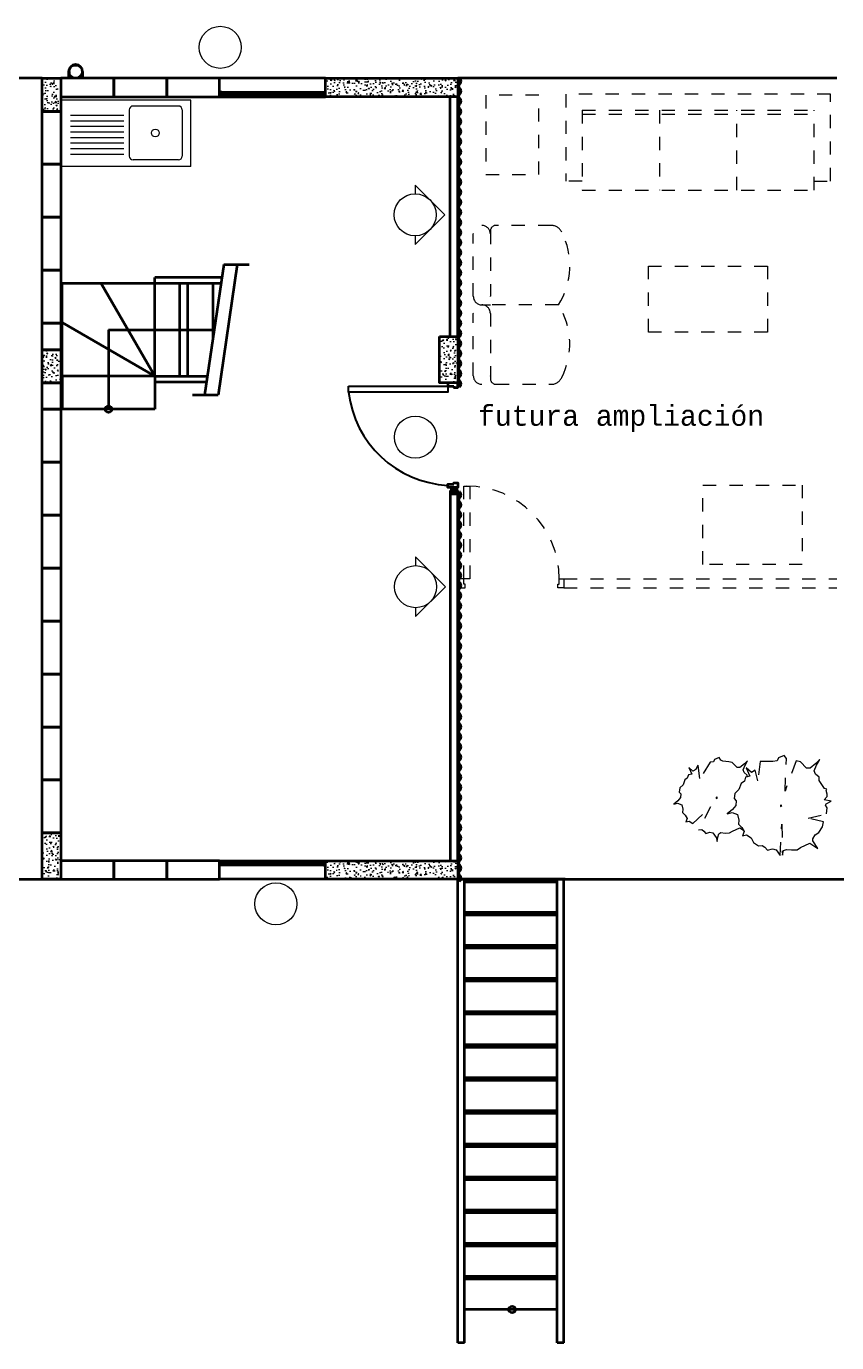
# Model space of a CAD drawing. Header units: millimetres. Extents: x 2.2 to 20.3, y -0.2 to 9.7.
# Drawn here: x 8.07 to 14.19, y -0.21 to 9.73 of the extents above; entities that cross this region are included whole.
import ezdxf

# ---------------------------------------------------------------- set-up
doc = ezdxf.new("R2010")
doc.units = ezdxf.units.MM
doc.linetypes.add('HIDDEN', pattern=[0.375, 0.25, -0.125])
for name, color, linetype, lineweight in [('A-ANNO-SYMB', 3, 'Continuous', 18), ('A-DOOR-FULL', 4, 'Continuous', 25), ('A-FLOR-LEVL', 7, 'Continuous', 35), ('A-FLOR-OVHD', 3, 'HIDDEN', 18), ('A-FLOR-PATT', 8, 'Continuous', 18), ('A-FURN', 8, 'Continuous', 18), ('A-GLAZ-FULL', 4, 'Continuous', 25), ('A-WALL-FULL', 7, 'Continuous', 35)]:
    doc.layers.add(name, color=color, linetype=linetype, lineweight=lineweight)
doc.layers.add('grid', color=7, linetype='Continuous')
doc.layers.get('grid').off()
doc.styles.add('planta 2$0$COTAS', font='romans.shx', dxfattribs={"height": 0.07})

# ---------------------------------------------------------------- blocks, each defined once
blk = doc.blocks.new('A$C506063066')
at = {"layer": 'A-FLOR-PATT'}
h = blk.add_hatch(dxfattribs=at)
h.set_pattern_fill('AR-CONC', color=256, scale=0.0005, angle=360, style=0)
h.set_pattern_definition([(50, (33.40458, 90.6509), (0.091092334, -0.00796954), [0.009525, -0.104775]), (355, (33.40458, 90.6509), (-0.01762141, 0.09552832), [0.00762, -0.08382]), (100.451, (33.41217, 90.65024), (0.07347125, 0.08755834), [0.008095, -0.089045]), (46.1842, (33.40458, 90.6763), (0.13553952, -0.02102116), [0.0142875, -0.1571625]), (96.6356, (33.41587, 90.67455), (0.11870212, 0.12371278), [0.0121425, -0.1335675]), (351.184, (33.40458, 90.6763), (0.1187023, 0.12371256), [0.01143, -0.12573]), (21, (33.41728, 90.66995), (0.07580744, -0.05113276), [0.009525, -0.104775]), (326, (33.41728, 90.66995), (0.03090101, 0.09209398), [0.00762, -0.08382]), (71.4514, (33.4236, 90.66569), (0.106708245, 0.04096143), [0.008095, -0.089045]), (37.5, (33.40458, 90.650903), (0.001544302, 0.04227752), [0, -0.082804, 0, -0.08509, 0, -0.0841375]), (7.5, (33.40458, 90.650903), (0.033409831, 0.050090287), [0, -0.048514, 0, -0.080899, 0, -0.0320675]), (327.5, (33.37626, 90.650903), (0.067795298, -0.002864372), [0, -0.03175, 0, -0.09906, 0, -0.131445]), (317.5, (33.36356, 90.650903), (0.07406459, 0.012713246), [0, -0.041275, 0, -0.065786, 0, -0.093345])])
h.paths.add_polyline_path([(6, 9.3), (6.14, 9.3), (6.14, 9.55), (6, 9.55)])
h = blk.add_hatch(dxfattribs=at)
h.set_pattern_fill('AR-CONC', color=256, scale=0.0005, angle=360, style=0)
h.set_pattern_definition([(50, (41.60458, 96.5509), (0.091092334, -0.00796954), [0.009525, -0.104775]), (355, (41.60458, 96.5509), (-0.01762141, 0.09552832), [0.00762, -0.08382]), (100.451, (41.61217, 96.55024), (0.07347125, 0.08755834), [0.008095, -0.089045]), (46.1842, (41.60458, 96.5763), (0.13553952, -0.02102116), [0.0142875, -0.1571625]), (96.6356, (41.61587, 96.57455), (0.11870212, 0.12371278), [0.0121425, -0.1335675]), (351.184, (41.60458, 96.5763), (0.1187023, 0.12371256), [0.01143, -0.12573]), (21, (41.61728, 96.56995), (0.07580744, -0.05113276), [0.009525, -0.104775]), (326, (41.61728, 96.56995), (0.03090101, 0.09209398), [0.00762, -0.08382]), (71.4514, (41.6236, 96.56569), (0.106708245, 0.04096143), [0.008095, -0.089045]), (37.5, (41.60458, 96.550903), (0.001544302, 0.04227752), [0, -0.082804, 0, -0.08509, 0, -0.0841375]), (7.5, (41.60458, 96.550903), (0.033409831, 0.050090287), [0, -0.048514, 0, -0.080899, 0, -0.0320675]), (327.5, (41.57626, 96.550903), (0.067795298, -0.002864372), [0, -0.03175, 0, -0.09906, 0, -0.131445]), (317.5, (41.56356, 96.550903), (0.07406459, 0.012713246), [0, -0.041275, 0, -0.065786, 0, -0.093345])])
h.paths.add_polyline_path([(8.14, 9.55), (8.14, 9.41), (9.14, 9.41), (9.14, 9.55)])
for points in [[(7.3394, 9.4462), (7.3394, 9.42), (7.3561, 9.42), (7.3561, 9.4225), (7.3419, 9.4225), (7.3419, 9.4437), (7.3561, 9.4437), (7.3561, 9.4462)], [(7.3561, 9.4437), (7.3561, 9.4462), (7.3394, 9.4462), (7.3394, 9.42), (7.3561, 9.42), (7.3561, 9.4225), (7.3419, 9.4225), (7.3419, 9.4437)], [(8.1399, 9.4462), (8.1399, 9.42), (8.1233, 9.42), (8.1233, 9.4225), (8.1374, 9.4225), (8.1374, 9.4437), (8.1233, 9.4437), (8.1233, 9.4462)], [(8.1233, 9.4437), (8.1233, 9.4462), (8.14, 9.4462), (8.14, 9.42), (8.1233, 9.42), (8.1233, 9.4225), (8.1375, 9.4225), (8.1375, 9.4437)], [(7.3567, 3.6063), (7.3567, 3.6038), (7.34, 3.6038), (7.34, 3.63), (7.3567, 3.63), (7.3567, 3.6275), (7.3425, 3.6275), (7.3425, 3.6063)], [(8.1233, 3.6063), (8.1233, 3.6038), (8.14, 3.6038), (8.14, 3.63), (8.1233, 3.63), (8.1233, 3.6275), (8.1375, 3.6275), (8.1375, 3.6063)]]:
    blk.add_hatch(color=256, dxfattribs=at).paths.add_polyline_path(points)
h = blk.add_hatch(dxfattribs=at)
h.set_pattern_fill('AR-CONC', color=256, scale=0.0005, angle=360, style=0)
h.set_pattern_definition([(50, (42.40458, 90.6509), (0.091092334, -0.00796954), [0.009525, -0.104775]), (355, (42.40458, 90.6509), (-0.01762141, 0.09552832), [0.00762, -0.08382]), (100.451, (42.41217, 90.65024), (0.07347125, 0.08755834), [0.008095, -0.089045]), (46.1842, (42.40458, 90.6763), (0.13553952, -0.02102116), [0.0142875, -0.1571625]), (96.6356, (42.41587, 90.67455), (0.11870212, 0.12371278), [0.0121425, -0.1335675]), (351.184, (42.40458, 90.6763), (0.1187023, 0.12371256), [0.01143, -0.12573]), (21, (42.41728, 90.66995), (0.07580744, -0.05113276), [0.009525, -0.104775]), (326, (42.41728, 90.66995), (0.03090101, 0.09209398), [0.00762, -0.08382]), (71.4514, (42.4236, 90.66569), (0.106708245, 0.04096143), [0.008095, -0.089045]), (37.5, (42.40458, 90.650903), (0.001544302, 0.04227752), [0, -0.082804, 0, -0.08509, 0, -0.0841375]), (7.5, (42.40458, 90.650903), (0.033409831, 0.050090287), [0, -0.048514, 0, -0.080899, 0, -0.0320675]), (327.5, (42.37626, 90.650903), (0.067795298, -0.002864372), [0, -0.03175, 0, -0.09906, 0, -0.131445]), (317.5, (42.36356, 90.650903), (0.07406459, 0.012713246), [0, -0.041275, 0, -0.065786, 0, -0.093345])])
h.paths.add_polyline_path([(9.14, 7.6), (9, 7.6), (9, 7.25), (9.14, 7.25)])
h = blk.add_hatch(dxfattribs=at)
h.set_pattern_fill('AR-CONC', color=256, scale=0.0005, angle=360, style=0)
h.set_pattern_definition([(50, (33.40458, 90.6509), (0.091092334, -0.00796954), [0.009525, -0.104775]), (355, (33.40458, 90.6509), (-0.01762141, 0.09552832), [0.00762, -0.08382]), (100.451, (33.41217, 90.65024), (0.07347125, 0.08755834), [0.008095, -0.089045]), (46.1842, (33.40458, 90.6763), (0.13553952, -0.02102116), [0.0142875, -0.1571625]), (96.6356, (33.41587, 90.67455), (0.11870212, 0.12371278), [0.0121425, -0.1335675]), (351.184, (33.40458, 90.6763), (0.1187023, 0.12371256), [0.01143, -0.12573]), (21, (33.41728, 90.66995), (0.07580744, -0.05113276), [0.009525, -0.104775]), (326, (33.41728, 90.66995), (0.03090101, 0.09209398), [0.00762, -0.08382]), (71.4514, (33.4236, 90.66569), (0.106708245, 0.04096143), [0.008095, -0.089045]), (37.5, (33.40458, 90.650903), (0.001544302, 0.04227752), [0, -0.082804, 0, -0.08509, 0, -0.0841375]), (7.5, (33.40458, 90.650903), (0.033409831, 0.050090287), [0, -0.048514, 0, -0.080899, 0, -0.0320675]), (327.5, (33.37626, 90.650903), (0.067795298, -0.002864372), [0, -0.03175, 0, -0.09906, 0, -0.131445]), (317.5, (33.36356, 90.650903), (0.07406459, 0.012713246), [0, -0.041275, 0, -0.065786, 0, -0.093345])])
h.paths.add_polyline_path([(6, 7.25), (6.14, 7.25), (6.14, 7.5), (6, 7.5)])
h = blk.add_hatch(dxfattribs=at)
h.set_pattern_fill('AR-CONC', color=256, scale=0.0005, angle=360, style=0)
h.set_pattern_definition([(50, (39.40458, 86.9009), (0.091092334, -0.00796954), [0.009525, -0.104775]), (355, (39.40458, 86.9009), (-0.01762141, 0.09552832), [0.00762, -0.08382]), (100.451, (39.41217, 86.90024), (0.07347125, 0.08755834), [0.008095, -0.089045]), (46.1842, (39.40458, 86.9263), (0.13553952, -0.02102116), [0.0142875, -0.1571625]), (96.6356, (39.41587, 86.92455), (0.11870212, 0.12371278), [0.0121425, -0.1335675]), (351.184, (39.40458, 86.9263), (0.1187023, 0.12371256), [0.01143, -0.12573]), (21, (39.41728, 86.91995), (0.07580744, -0.05113276), [0.009525, -0.104775]), (326, (39.41728, 86.91995), (0.03090101, 0.09209398), [0.00762, -0.08382]), (71.4514, (39.4236, 86.91569), (0.106708245, 0.04096143), [0.008095, -0.089045]), (37.5, (39.40458, 86.900903), (0.001544302, 0.04227752), [0, -0.082804, 0, -0.08509, 0, -0.0841375]), (7.5, (39.40458, 86.900903), (0.033409831, 0.050090287), [0, -0.048514, 0, -0.080899, 0, -0.0320675]), (327.5, (39.37626, 86.900903), (0.067795298, -0.002864372), [0, -0.03175, 0, -0.09906, 0, -0.131445]), (317.5, (39.36356, 86.900903), (0.07406459, 0.012713246), [0, -0.041275, 0, -0.065786, 0, -0.093345])])
h.paths.add_polyline_path([(6.14, 3.85), (6, 3.85), (6, 3.5), (6.14, 3.5)])
h = blk.add_hatch(dxfattribs=at)
h.set_pattern_fill('AR-CONC', color=256, scale=0.0005, angle=360, style=0)
h.set_pattern_definition([(50, (41.60458, 90.6509), (0.091092334, -0.00796954), [0.009525, -0.104775]), (355, (41.60458, 90.6509), (-0.01762141, 0.09552832), [0.00762, -0.08382]), (100.451, (41.61217, 90.65024), (0.07347125, 0.08755834), [0.008095, -0.089045]), (46.1842, (41.60458, 90.6763), (0.13553952, -0.02102116), [0.0142875, -0.1571625]), (96.6356, (41.61587, 90.67455), (0.11870212, 0.12371278), [0.0121425, -0.1335675]), (351.184, (41.60458, 90.6763), (0.1187023, 0.12371256), [0.01143, -0.12573]), (21, (41.61728, 90.66995), (0.07580744, -0.05113276), [0.009525, -0.104775]), (326, (41.61728, 90.66995), (0.03090101, 0.09209398), [0.00762, -0.08382]), (71.4514, (41.6236, 90.66569), (0.106708245, 0.04096143), [0.008095, -0.089045]), (37.5, (41.60458, 90.650903), (0.001544302, 0.04227752), [0, -0.082804, 0, -0.08509, 0, -0.0841375]), (7.5, (41.60458, 90.650903), (0.033409831, 0.050090287), [0, -0.048514, 0, -0.080899, 0, -0.0320675]), (327.5, (41.57626, 90.650903), (0.067795298, -0.002864372), [0, -0.03175, 0, -0.09906, 0, -0.131445]), (317.5, (41.56356, 90.650903), (0.07406459, 0.012713246), [0, -0.041275, 0, -0.065786, 0, -0.093345])])
h.paths.add_polyline_path([(8.14, 3.64), (8.14, 3.5), (9.14, 3.5), (9.14, 3.64)])
at = {"layer": 'A-ANNO-SYMB'}
for p, q in [((8.8164, 8.7435), (9.041, 8.5188)), ((8.8164, 8.7435), (8.8164, 8.6777)), ((8.8164, 8.2942), (9.041, 8.5188)), ((8.8164, 8.36), (8.8164, 8.2942)), ((8.8199, 5.9344), (8.8199, 5.8686)), ((8.8199, 5.9344), (9.0445, 5.7098)), ((8.8199, 5.4851), (9.0445, 5.7098)), ((8.8199, 5.5509), (8.8199, 5.4851))]:
    blk.add_line(p, q, dxfattribs=at)
for centre in [(7.3446, 9.7833), (8.8164, 8.5188), (8.8184, 6.839), (8.8199, 5.7098), (7.765, 3.3144)]:
    blk.add_circle(centre, 0.1589, dxfattribs=at)
at = {"layer": 'A-DOOR-FULL'}
blk.add_lwpolyline([(8.313, 7.225), (9.063, 7.225), (9.063, 7.18), (8.313, 7.18)], close=True, dxfattribs=at)
blk.add_arc((9.1061, 7.2723), 0.7984, 186.63627, 266.90667, dxfattribs=at)
at = {"layer": 'A-FLOR-LEVL'}
for p, q in [((6.15, 7.955), (6.15, 8)), ((6.4459, 8), (6.15, 8)), ((6.15, 7.7041), (6.15, 8)), ((6.85, 8), (6.4459, 8)), ((6.85, 7.3), (6.4459, 8)), ((6.85, 7.3), (6.85, 8)), ((7.04, 7.3), (7.04, 8)), ((7.1008, 7.3), (7.1008, 8)), ((7.2908, 7.5925), (7.2908, 8)), ((6.85, 7.3), (6.15, 7.7041)), ((6.15, 7.3), (6.15, 7.7041)), ((6.5, 7.65), (7.2992, 7.65)), ((6.5, 7.65), (6.5, 7.05)), ((6.85, 7.3), (6.15, 7.3)), ((9.14, 0), (9.14, 3.5)), ((9.95, 3.5), (9.15, 3.5)), ((9.19, 0), (9.19, 3.5)), ((9.19, 3.48), (9.89, 3.48)), ((9.89, 0), (9.89, 3.5)), ((9.94, 0), (9.94, 3.5)), ((9.89, 3.25), (9.19, 3.25)), ((9.89, 3.23), (9.19, 3.23)), ((9.89, 3), (9.19, 3)), ((9.89, 2.98), (9.19, 2.98)), ((9.89, 2.75), (9.19, 2.75)), ((9.89, 2.73), (9.19, 2.73)), ((9.89, 2.5), (9.19, 2.5)), ((9.89, 2.48), (9.19, 2.48)), ((9.89, 2.25), (9.19, 2.25)), ((9.89, 2.23), (9.19, 2.23)), ((9.89, 2), (9.19, 2)), ((9.89, 1.98), (9.19, 1.98)), ((9.89, 1.75), (9.19, 1.75)), ((9.89, 1.73), (9.19, 1.73)), ((9.89, 1.5), (9.19, 1.5)), ((9.89, 1.48), (9.19, 1.48)), ((9.89, 1.25), (9.19, 1.25)), ((9.89, 1.23), (9.19, 1.23)), ((9.89, 1), (9.19, 1)), ((9.89, 0.98), (9.19, 0.98)), ((9.89, 0.75), (9.19, 0.75)), ((9.89, 0.73), (9.19, 0.73)), ((9.89, 0.73), (9.19, 0.73)), ((9.89, 0.5), (9.19, 0.5)), ((9.89, 0.48), (9.19, 0.48)), ((9.89, 0.25), (9.19, 0.25)), ((9.19, 0), (9.14, 0)), ((9.94, 0), (9.89, 0))]:
    blk.add_line(p, q, dxfattribs=at)
for centre in [(6.5, 7.05), (9.548, 0.25)]:
    blk.add_circle(centre, 0.025, dxfattribs=at)
at = {"layer": 'A-FLOR-OVHD', "ltscale": 0.1}
for p, q in [((9.9539, 9.4296), (9.9539, 8.773)), ((11.9539, 9.4296), (9.9539, 9.4296)), ((11.9539, 8.773), (11.9539, 9.4296)), ((10.0784, 9.308), (10.0784, 8.7048)), ((10.0784, 9.308), (11.8294, 9.308)), ((10.0784, 9.2793), (11.8294, 9.2793)), ((10.6621, 9.308), (10.6621, 8.7048)), ((11.2458, 8.7048), (11.2458, 9.308)), ((11.8294, 8.7048), (11.8294, 9.308)), ((10.0784, 8.7048), (11.8294, 8.7048)), ((9.2558, 7.9029), (9.2558, 8.3743)), ((9.3844, 8.3958), (9.3844, 7.9029)), ((9.845, 8.4386), (9.4272, 8.4386)), ((9.2558, 7.3029), (9.2558, 7.7743)), ((9.3201, 7.8386), (9.3844, 7.8386)), ((9.8987, 7.8386), (9.3844, 7.8386)), ((9.3844, 7.7743), (9.3844, 7.2815)), ((9.4272, 7.2386), (9.845, 7.2386)), ((9.185, 5.77), (9.185, 6.47)), ((9.185, 6.47), (9.23, 6.47)), ((9.23, 6.47), (9.23, 5.77)), ((9.23, 5.77), (9.185, 5.77)), ((9.94, 5.77), (12, 5.77)), ((9.94, 5.7), (12, 5.7))]:
    blk.add_line(p, q, dxfattribs=at)
for points in [[(9.75, 9.4221), (9.35, 9.4221), (9.35, 8.8221), (9.75, 8.8221)], [(10.9901, 6.4774), (11.7401, 6.4774), (11.7401, 5.8774), (10.9901, 5.8774)], [(9.15, 5.77), (9.15, 5.7), (9.195, 5.7), (9.195, 5.73), (9.185, 5.73), (9.185, 5.77)], [(9.94, 5.77), (9.94, 5.7), (9.895, 5.7), (9.895, 5.73), (9.905, 5.73), (9.905, 5.77)], [(11.3155, 4.3416), (11.3441, 4.2792), (11.3124, 4.2716), (11.3027, 4.2411), (11.2785, 4.2246), (11.2622, 4.1774), (11.2313, 4.1479), (11.2254, 4.1093), (11.2401, 4.0916), (11.2394, 4.0573), (11.212, 4.027), (11.174, 3.9954), (11.211, 4.0037), (11.2522, 3.9893), (11.2606, 3.9476), (11.2581, 3.9155), (11.2836, 3.8918), (11.3005, 3.8609), (11.2891, 3.829), (11.3191, 3.8351), (11.3552, 3.8128), (11.3722, 3.7782), (11.4085, 3.7522), (11.4385, 3.7547), (11.4585, 3.7413), (11.4769, 3.7192), (11.5155, 3.7289), (11.5441, 3.7227), (11.5738, 3.68), (11.5856, 3.9153), (11.5897, 3.6819), (11.5992, 3.7161), (11.6202, 3.7261), (11.6593, 3.7212), (11.7018, 3.7228), (11.7278, 3.7407), (11.7977, 3.7726), (11.8574, 3.7324), (11.8201, 3.7913), (11.8197, 3.8059), (11.8365, 3.8348), (11.8642, 3.8542), (11.893, 3.8968), (11.9007, 3.9332), (11.7857, 3.9621), (11.9236, 3.9935), (11.9293, 4.0394), (11.9163, 4.0585), (11.9212, 4.0701), (11.9578, 4.0893), (11.9061, 4.0988), (11.9283, 4.1248), (11.9278, 4.143), (11.9216, 4.1715), (11.9248, 4.1817), (11.9069, 4.1856), (11.8678, 4.2467), (11.8688, 4.27), (11.8397, 4.2945), (11.8301, 4.3202), (11.8482, 4.3615), (11.8717, 4.4035), (11.8425, 4.3755), (11.7993, 4.3395), (11.7727, 4.3399), (11.7269, 4.3879), (11.6931, 4.3935), (11.6101, 4.1666), (11.6199, 4.4113), (11.6032, 4.4348), (11.5594, 4.4172), (11.5495, 4.3939), (11.5178, 4.39), (11.4221, 4.3891), (11.4035, 4.2424), (11.3834, 4.3232), (11.3556, 4.3075)], [(11.0906, 4.1196), (11.0909, 4.1108), (11.0992, 4.1177)], [(11.576, 4.0601), (11.5763, 4.0492), (11.5867, 4.0578)]]:
    blk.add_lwpolyline(points, close=True, dxfattribs=at)
at = {"layer": 'A-FLOR-OVHD', "ltscale": 0.1, "flags": 128}
for points in [[(10.0784, 8.773), (9.9539, 8.773)], [(11.8294, 8.773), (11.9539, 8.773)]]:
    blk.add_lwpolyline(points, dxfattribs=at)
at = {"layer": 'A-FLOR-OVHD', "ltscale": 0.1}
for points in [[(10.5777, 8.1317), (11.4777, 8.1317), (11.4777, 7.6317), (10.5777, 7.6317), (10.5777, 8.1317)], [(11.3242, 4.2721), (11.3249, 4.2875), (11.3016, 4.3071), (11.2939, 4.3276), (11.3084, 4.3607), (11.3272, 4.3943), (11.3038, 4.3718), (11.2693, 4.3431), (11.248, 4.3434), (11.2114, 4.3818), (11.1843, 4.3863), (11.1402, 4.3915), (11.1257, 4.4005), (11.1124, 4.4193), (11.0774, 4.4052), (11.0695, 4.3866), (11.0441, 4.3835), (10.9675, 4.2603), (10.9526, 4.3613), (10.9366, 4.33), (10.9143, 4.3175), (10.8823, 4.3448), (10.9051, 4.2948), (10.8798, 4.2888), (10.872, 4.2643), (10.8526, 4.2512), (10.8396, 4.2134), (10.8148, 4.1898), (10.8102, 4.1589), (10.8219, 4.1448), (10.8214, 4.1173), (10.7995, 4.0931), (10.7691, 4.0678), (10.7986, 4.0744), (10.8316, 4.0629), (10.8383, 4.0295), (10.8363, 4.0039), (10.8567, 3.9849), (10.8703, 3.9602), (10.8611, 3.9347), (10.8851, 3.9396), (10.914, 3.9217), (11.0481, 4.0475), (10.9566, 3.8733), (10.9807, 3.8753), (10.9966, 3.8646), (11.0113, 3.8468), (11.0423, 3.8546), (11.0651, 3.8496), (11.0889, 3.8155), (11.0983, 3.7844), (11.1016, 3.817), (11.1092, 3.8444), (11.126, 3.8523), (11.1573, 3.8484), (11.1913, 3.8497), (11.2121, 3.864), (11.268, 3.8895), (11.2964, 3.8704)]]:
    blk.add_lwpolyline(points, dxfattribs=at)
for centre, radius, start, end in [((9.3201, 8.3743), 0.0643, 0, 180), ((9.4272, 8.3958), 0.0429, 90, 180), ((9.845, 8.3529), 0.0857, 23.57818, 90), ((9.43, 8.1347), 0.5544, 327.7159, 27.08845), ((9.3201, 7.9029), 0.0643, 180, 0), ((9.3201, 7.7743), 0.0643, 0, 180), ((9.43, 7.5425), 0.5544, 332.91155, 32.2841), ((9.3201, 7.3029), 0.0643, 180, 0), ((9.4272, 7.2815), 0.0429, 180, 270), ((9.845, 7.3243), 0.0857, 270, 336.42182), ((9.205, 5.77), 0.7, 0, 90)]:
    blk.add_arc(centre, radius, start, end, dxfattribs=at)
at = {"layer": 'A-FURN'}
for p, q in [((7.1218, 9.3839), (6.15, 9.3839)), ((7.1218, 8.8839), (7.1218, 9.3839)), ((6.6158, 9.2682), (6.2123, 9.2682)), ((6.6577, 9.3112), (6.6577, 8.9621)), ((6.6158, 9.2263), (6.2123, 9.2263)), ((6.6158, 9.1844), (6.2123, 9.1844)), ((6.6158, 9.1425), (6.2123, 9.1425)), ((6.6158, 9.1006), (6.2123, 9.1006)), ((6.6158, 9.0587), (6.2123, 9.0587)), ((6.6158, 9.0168), (6.2123, 9.0168)), ((6.6158, 8.9749), (6.2123, 8.9749))]:
    blk.add_line(p, q, dxfattribs=at)
for points in [[(7.0286, 9.3403), (6.6868, 9.3403)], [(7.0577, 9.3112), (7.0577, 8.9621)], [(7.1218, 8.8839), (6.15, 8.8839)], [(7.0286, 8.933), (6.6868, 8.933)]]:
    blk.add_lwpolyline(points, dxfattribs=at)
blk.add_circle((6.8541, 9.1367), 0.0291, dxfattribs=at)
for centre, start, end in [((6.6868, 9.3112), 90, 180), ((7.0286, 9.3112), 0, 90), ((6.6868, 8.9621), 180, 270), ((7.0286, 8.9621), 270, 0)]:
    blk.add_arc(centre, 0.0291, start, end, dxfattribs=at)
at = {"layer": 'A-GLAZ-FULL'}
for p, q in [((7.3561, 9.4462), (7.3394, 9.4462)), ((7.3544, 9.4462), (8.14, 9.4462)), ((7.3561, 9.4437), (7.3561, 9.4462)), ((8.1314, 9.4437), (8.1314, 9.4462)), ((8.14, 9.4462), (8.14, 9.42)), ((7.3419, 9.4225), (7.3419, 9.4437)), ((7.3561, 9.4225), (7.3419, 9.4225)), ((7.3461, 9.4265), (7.3461, 9.4398)), ((7.3461, 9.4398), (7.3753, 9.4398)), ((7.3461, 9.4265), (7.3753, 9.4265)), ((7.3544, 9.42), (8.1314, 9.42)), ((7.3561, 9.42), (7.3561, 9.4225)), ((7.3653, 9.4356), (8.1141, 9.4356)), ((7.3653, 9.4306), (7.3653, 9.4356)), ((7.3653, 9.4306), (8.1141, 9.4306)), ((7.3753, 9.4356), (7.3753, 9.4398)), ((7.3753, 9.4265), (7.3753, 9.4306)), ((8.1333, 9.4398), (8.1041, 9.4398)), ((8.1041, 9.4356), (8.1041, 9.4398)), ((8.1041, 9.4265), (8.1041, 9.4306)), ((8.1333, 9.4265), (8.1041, 9.4265)), ((8.1141, 9.4356), (8.1141, 9.4306)), ((8.1314, 9.4225), (8.1375, 9.4225)), ((8.1314, 9.42), (8.1314, 9.4225)), ((8.1333, 9.4265), (8.1333, 9.4398)), ((8.1375, 9.4437), (8.1375, 9.4225)), ((7.34, 3.6038), (7.34, 3.63)), ((8.1256, 3.6038), (7.34, 3.6038)), ((7.3486, 3.6275), (7.3425, 3.6275)), ((7.3425, 3.6063), (7.3425, 3.6275)), ((7.3467, 3.6235), (7.3467, 3.6102)), ((7.3467, 3.6235), (7.3759, 3.6235)), ((7.3467, 3.6102), (7.3759, 3.6102)), ((7.3486, 3.63), (7.3486, 3.6275)), ((8.1256, 3.63), (7.3486, 3.63)), ((7.3486, 3.6063), (7.3486, 3.6038)), ((7.3659, 3.6144), (7.3659, 3.6194)), ((8.1142, 3.6194), (7.3659, 3.6194)), ((8.1142, 3.6144), (7.3659, 3.6144)), ((7.3759, 3.6235), (7.3759, 3.6194)), ((7.3759, 3.6144), (7.3759, 3.6102)), ((8.1042, 3.6235), (8.1042, 3.6194)), ((8.1333, 3.6235), (8.1042, 3.6235)), ((8.1042, 3.6144), (8.1042, 3.6102)), ((8.1333, 3.6102), (8.1042, 3.6102)), ((8.1142, 3.6194), (8.1142, 3.6144)), ((8.1233, 3.63), (8.1233, 3.6275)), ((8.1233, 3.6275), (8.1375, 3.6275)), ((8.1233, 3.6063), (8.1233, 3.6038)), ((8.1233, 3.6038), (8.14, 3.6038)), ((8.1333, 3.6235), (8.1333, 3.6102)), ((8.1375, 3.6275), (8.1375, 3.6063))]:
    blk.add_line(p, q, dxfattribs=at)
at = {"layer": 'A-WALL-FULL'}
for p, q in [((6, 9.55), (3.14, 9.55)), ((6.54, 9.55), (6.14, 9.55)), ((6.14, 9.55), (6.14, 9.41)), ((6.1994, 9.6), (6.1994, 9.55)), ((6.2024, 9.6), (6.2024, 9.55)), ((6.3024, 9.6), (6.3024, 9.55)), ((6.3054, 9.6), (6.3054, 9.55)), ((6.54, 9.41), (6.54, 9.55)), ((6.94, 9.55), (6.54, 9.55)), ((6.54, 9.55), (6.54, 9.41)), ((7.34, 9.55), (6.94, 9.55)), ((6.94, 9.55), (6.94, 9.41)), ((6.94, 9.41), (6.94, 9.55)), ((8.14, 9.55), (7.34, 9.55)), ((7.34, 9.41), (7.34, 9.55)), ((12, 9.55), (9.14, 9.55)), ((9.1491, 9.5474), (9.1523, 9.5513)), ((6.14, 9.41), (6.54, 9.41)), ((6.54, 9.41), (6.94, 9.41)), ((6.94, 9.41), (7.34, 9.41)), ((7.34, 9.41), (8.14, 9.41)), ((9.0811, 7.6), (9.0811, 9.41)), ((9.14, 7.6), (9.1396, 9.41)), ((6, 9.3), (6.14, 9.3)), ((6, 8.9), (6, 9.3)), ((6.14, 9.3), (6.14, 8.9)), ((6, 8.9), (6.14, 8.9)), ((6, 8.5), (6, 8.9)), ((6.14, 8.9), (6, 8.9)), ((6.14, 8.9), (6.14, 8.5)), ((9.1491, 8.8616), (9.1523, 8.8655)), ((6, 8.5), (6.14, 8.5)), ((6, 8.1), (6, 8.5)), ((6.14, 8.5), (6, 8.5)), ((6.14, 8.5), (6.14, 8.1)), ((9.1491, 8.4425), (9.1523, 8.4387)), ((9.1491, 8.3284), (9.1523, 8.3322)), ((6.14, 8.1), (6, 8.1)), ((6, 8.1), (6.14, 8.1)), ((6, 7.7), (6, 8.1)), ((6.14, 8.1), (6.14, 7.7)), ((7.3571, 8.045), (6.85, 8.045)), ((6.85, 8), (6.85, 8.045)), ((7.3505, 8), (6.85, 8)), ((9.1491, 7.7567), (9.1523, 7.7529)), ((6.14, 7.7), (6, 7.7)), ((6, 7.7), (6.14, 7.7)), ((6, 7.5), (6, 7.7)), ((6.14, 7.7), (6.14, 7.5)), ((6.14, 7.5), (6, 7.5)), ((6.15, 7.3), (6.15, 7.05)), ((6.85, 7.3), (7.2479, 7.3)), ((6.85, 7.3), (6.85, 7.255)), ((6.85, 7.3), (6.85, 7.255)), ((6.14, 7.25), (6, 7.25)), ((6.14, 7.25), (6, 7.25)), ((6, 7.25), (6.14, 7.25)), ((6, 7.05), (6, 7.25)), ((6.14, 7.25), (6.14, 7.05)), ((7.2413, 7.255), (6.85, 7.255)), ((6.85, 7.255), (6.85, 7.05)), ((9.1491, 7.2235), (9.1523, 7.2196)), ((6.14, 7.05), (6, 7.05)), ((6, 7.05), (6.14, 7.05)), ((6, 6.65), (6, 7.05)), ((6.14, 7.05), (6.14, 6.65)), ((6.85, 7.05), (6.15, 7.05)), ((6.14, 6.65), (6, 6.65)), ((6, 6.65), (6.14, 6.65)), ((6, 6.25), (6, 6.65)), ((6.14, 6.65), (6.14, 6.25)), ((9.0816, 6.436), (9.082, 3.6412)), ((9.0879, 6.4569), (9.1329, 6.413)), ((9.0879, 6.4119), (9.1329, 6.4569)), ((9.14, 3.64), (9.1395, 6.436)), ((9.1491, 6.4234), (9.1523, 6.4272)), ((6, 6.25), (6.14, 6.25)), ((6, 5.85), (6, 6.25)), ((6.14, 6.25), (6, 6.25)), ((6.14, 6.25), (6.14, 5.85)), ((6, 5.85), (6.14, 5.85)), ((6, 5.45), (6, 5.85)), ((6.14, 5.85), (6, 5.85)), ((6.14, 5.85), (6.14, 5.45)), ((6, 5.45), (6.14, 5.45)), ((6, 5.05), (6, 5.45)), ((6.14, 5.45), (6, 5.45)), ((6.14, 5.45), (6.14, 5.05)), ((9.1491, 5.4328), (9.1523, 5.4366)), ((9.1491, 5.3185), (9.1523, 5.3146)), ((6, 5.05), (6.14, 5.05)), ((6, 4.65), (6, 5.05)), ((6.14, 5.05), (6, 5.05)), ((6.14, 5.05), (6.14, 4.65)), ((6.14, 4.65), (6, 4.65)), ((6, 4.65), (6.14, 4.65)), ((6, 4.25), (6, 4.65)), ((6.14, 4.65), (6.14, 4.25)), ((9.1491, 4.5946), (9.1523, 4.5984)), ((9.1491, 4.3279), (9.1523, 4.324)), ((6, 4.25), (6.14, 4.25)), ((6, 3.85), (6, 4.25)), ((6.14, 4.25), (6, 4.25)), ((6.14, 4.25), (6.14, 3.85)), ((6.14, 3.85), (6, 3.85)), ((6.54, 3.64), (6.14, 3.64)), ((6.14, 3.64), (6.14, 3.5)), ((6.54, 3.5), (6.54, 3.64)), ((6.94, 3.64), (6.54, 3.64)), ((6.54, 3.64), (6.54, 3.5)), ((7.34, 3.64), (6.94, 3.64)), ((6.94, 3.64), (6.94, 3.5)), ((6.94, 3.5), (6.94, 3.64)), ((7.34, 3.64), (8.14, 3.64)), ((7.34, 3.5), (7.34, 3.64)), ((3.14, 3.5), (6.15, 3.5)), ((6.14, 3.5), (6.54, 3.5)), ((6.54, 3.5), (6.94, 3.5)), ((6.94, 3.5), (7.34, 3.5)), ((8.14, 3.5), (7.34, 3.5)), ((9.14, 3.5), (12.15, 3.5)), ((9.1491, 3.4897), (9.1523, 3.4858))]:
    blk.add_line(p, q, dxfattribs=at)
for points in [[(6, 9.55), (6.14, 9.55), (6.14, 9.3), (6, 9.3)], [(8.14, 9.55), (9.14, 9.55), (9.14, 9.41), (8.14, 9.41)], [(9, 7.6), (9.14, 7.6), (9.14, 7.25), (9, 7.25)], [(6, 7.5), (6.14, 7.5), (6.14, 7.25), (6, 7.25)], [(9.1329, 6.4569), (9.0879, 6.4569), (9.0879, 6.4119), (9.1329, 6.4119)], [(6, 3.85), (6.14, 3.85), (6.14, 3.5), (6, 3.5)], [(8.14, 3.64), (9.14, 3.64), (9.14, 3.5), (8.14, 3.5)]]:
    blk.add_lwpolyline(points, close=True, dxfattribs=at)
at = {"layer": 'A-WALL-FULL', "const_width": 0.001}
for points in [[(9.1336, 9.372), (9.1396, 9.372), (9.1396, 9.41), (9.1336, 9.41), (9.1317, 9.408), (9.1006, 9.408), (9.0896, 9.408), (9.0876, 9.41), (9.0816, 9.41), (9.0816, 9.372), (9.0876, 9.372)], [(9.1335, 7.6385), (9.1395, 7.6385), (9.1395, 7.6005), (9.1335, 7.6005), (9.1316, 7.6025), (9.1005, 7.6025), (9.0895, 7.6025), (9.0875, 7.6005), (9.0815, 7.6005), (9.0815, 7.6385), (9.0875, 7.6385)], [(9.1335, 6.422), (9.1395, 6.422), (9.1395, 6.46), (9.1335, 6.46), (9.1316, 6.458), (9.1005, 6.458), (9.0895, 6.458), (9.0875, 6.46), (9.0815, 6.46), (9.0815, 6.422), (9.0875, 6.422)], [(9.1338, 5.0196), (9.1398, 5.0196), (9.1398, 5.0576), (9.1338, 5.0576), (9.1319, 5.0556), (9.1008, 5.0556), (9.0898, 5.0556), (9.0878, 5.0576), (9.0818, 5.0576), (9.0818, 5.0196), (9.0878, 5.0196)], [(9.1335, 3.6792), (9.1395, 3.6792), (9.1395, 3.6412), (9.1335, 3.6412), (9.1316, 3.6431), (9.1005, 3.6431), (9.0895, 3.6431), (9.0875, 3.6412), (9.0815, 3.6412), (9.0815, 3.6792), (9.0875, 3.6792)]]:
    blk.add_lwpolyline(points, dxfattribs=at)
at = {"layer": 'A-WALL-FULL'}
for points in [[(7.3716, 8.1437), (7.2268, 7.1563)], [(7.4729, 8.1437), (7.3281, 7.1563)], [(7.3716, 8.1437), (7.5639, 8.1437)], [(9.108, 7.25), (9.108, 7.25), (9.063, 7.25), (9.063, 7.225), (9.108, 7.225)], [(9.108, 7.225), (9.108, 7.215), (9.14, 7.215), (9.14, 7.25), (9.108, 7.25)], [(7.3281, 7.1563), (7.1358, 7.1563)], [(9.108, 6.46), (9.108, 6.46), (9.063, 6.46), (9.063, 6.485), (9.108, 6.485)], [(9.108, 6.485), (9.108, 6.495), (9.14, 6.495), (9.14, 6.46), (9.108, 6.46)]]:
    blk.add_lwpolyline(points, dxfattribs=at)
blk.add_circle((6.2524, 9.6), 0.05, dxfattribs=at)
for centre, radius, start, end in [((6.2524, 9.6), 0.053, 0, 180), ((9.1335, 9.5284), 0.0247, 309.42406, 50.57594), ((9.1335, 9.5284), 0.0297, 309.42406, 50.57594), ((9.1648, 9.4903), 0.0247, 129.42406, 230.57594), ((9.1648, 9.4903), 0.0197, 129.42406, 230.57594), ((9.1335, 9.4522), 0.0247, 309.42406, 50.57594), ((9.1335, 9.4522), 0.0297, 309.42406, 50.57594), ((9.1648, 9.4141), 0.0247, 129.42406, 230.57594), ((9.1648, 9.3379), 0.0247, 129.42406, 230.57594), ((9.1648, 9.4141), 0.0197, 129.42406, 230.57594), ((9.1648, 9.3379), 0.0197, 129.42406, 230.57594), ((9.1335, 9.376), 0.0247, 309.42406, 50.57594), ((9.1335, 9.376), 0.0297, 309.42406, 50.57594), ((9.1648, 9.2617), 0.0247, 129.42406, 230.57594), ((9.1648, 9.2617), 0.0197, 129.42406, 230.57594), ((9.1335, 9.2998), 0.0247, 309.42406, 50.57594), ((9.1335, 9.2998), 0.0297, 309.42406, 50.57594), ((9.1335, 9.2236), 0.0297, 309.42406, 50.57594), ((9.1648, 9.1855), 0.0247, 129.42406, 230.57594), ((9.1648, 9.1855), 0.0197, 129.42406, 230.57594), ((9.1335, 9.2236), 0.0247, 309.42406, 50.57594), ((9.1335, 9.1474), 0.0247, 309.42406, 50.57594), ((9.1335, 9.1474), 0.0297, 309.42406, 50.57594), ((9.1648, 9.1093), 0.0247, 129.42406, 230.57594), ((9.1648, 9.0331), 0.0247, 129.42406, 230.57594), ((9.1648, 9.1093), 0.0197, 129.42406, 230.57594), ((9.1648, 9.0331), 0.0197, 129.42406, 230.57594), ((9.1335, 9.0712), 0.0247, 309.42406, 50.57594), ((9.1335, 9.0712), 0.0297, 309.42406, 50.57594), ((9.1648, 8.9569), 0.0247, 129.42406, 230.57594), ((9.1648, 8.9569), 0.0197, 129.42406, 230.57594), ((9.1335, 8.995), 0.0247, 309.42406, 50.57594), ((9.1335, 8.995), 0.0297, 309.42406, 50.57594), ((9.1648, 8.8807), 0.0247, 129.42406, 230.57594), ((9.1648, 8.8807), 0.0197, 129.42406, 230.57594), ((9.1335, 8.9188), 0.0247, 309.42406, 50.57594), ((9.1335, 8.8426), 0.0247, 309.42406, 50.57594), ((9.1335, 8.8426), 0.0247, 309.42406, 50.57594), ((9.1335, 8.9188), 0.0297, 309.42406, 50.57594), ((9.1335, 8.8426), 0.0297, 309.42406, 50.57594), ((9.1335, 8.8426), 0.0297, 309.42406, 50.57594), ((9.1648, 8.8045), 0.0247, 129.42406, 230.57594), ((9.1648, 8.8045), 0.0247, 129.42406, 230.57594), ((9.1648, 8.8045), 0.0197, 129.42406, 230.57594), ((9.1648, 8.8045), 0.0197, 129.42406, 230.57594), ((9.1335, 8.7664), 0.0247, 309.42406, 50.57594), ((9.1335, 8.7664), 0.0247, 309.42406, 50.57594), ((9.1335, 8.7664), 0.0297, 309.42406, 50.57594), ((9.1335, 8.7664), 0.0297, 309.42406, 50.57594), ((9.1648, 8.7283), 0.0247, 129.42406, 230.57594), ((9.1648, 8.7283), 0.0247, 129.42406, 230.57594), ((9.1648, 8.6521), 0.0247, 129.42406, 230.57594), ((9.1648, 8.6521), 0.0247, 129.42406, 230.57594), ((9.1648, 8.7283), 0.0197, 129.42406, 230.57594), ((9.1648, 8.7283), 0.0197, 129.42406, 230.57594), ((9.1648, 8.6521), 0.0197, 129.42406, 230.57594), ((9.1648, 8.6521), 0.0197, 129.42406, 230.57594), ((9.1335, 8.6902), 0.0247, 309.42406, 50.57594), ((9.1335, 8.6902), 0.0247, 309.42406, 50.57594), ((9.1335, 8.6902), 0.0297, 309.42406, 50.57594), ((9.1335, 8.6902), 0.0297, 309.42406, 50.57594), ((9.1648, 8.5759), 0.0247, 129.42406, 230.57594), ((9.1648, 8.5759), 0.0247, 129.42406, 230.57594), ((9.1648, 8.5759), 0.0197, 129.42406, 230.57594), ((9.1648, 8.5759), 0.0197, 129.42406, 230.57594), ((9.1335, 8.614), 0.0247, 309.42406, 50.57594), ((9.1335, 8.614), 0.0247, 309.42406, 50.57594), ((9.1335, 8.5378), 0.0247, 309.42406, 50.57594), ((9.1335, 8.5378), 0.0247, 309.42406, 50.57594), ((9.1335, 8.614), 0.0297, 309.42406, 50.57594), ((9.1335, 8.614), 0.0297, 309.42406, 50.57594), ((9.1335, 8.5378), 0.0297, 309.42406, 50.57594), ((9.1335, 8.5378), 0.0297, 309.42406, 50.57594), ((9.1648, 8.4997), 0.0247, 129.42406, 230.57594), ((9.1648, 8.4997), 0.0247, 129.42406, 230.57594), ((9.1648, 8.4997), 0.0197, 129.42406, 230.57594), ((9.1648, 8.4997), 0.0197, 129.42406, 230.57594), ((9.1335, 8.4616), 0.0247, 309.42406, 50.57594), ((9.1335, 8.4616), 0.0247, 309.42406, 50.57594), ((9.1335, 8.4616), 0.0297, 309.42406, 50.57594), ((9.1335, 8.4616), 0.0297, 309.42406, 50.57594), ((9.1648, 8.4235), 0.0247, 129.42406, 230.57594), ((9.1648, 8.3473), 0.0247, 129.42406, 230.57594), ((9.1648, 8.4235), 0.0197, 129.42406, 230.57594), ((9.1648, 8.3473), 0.0197, 129.42406, 230.57594), ((9.1335, 8.3854), 0.0247, 309.42406, 50.57594), ((9.1335, 8.3854), 0.0297, 309.42406, 50.57594), ((9.1648, 8.2712), 0.0247, 129.42406, 230.57594), ((9.1648, 8.2711), 0.0247, 129.42406, 230.57594), ((9.1648, 8.2712), 0.0197, 129.42406, 230.57594), ((9.1648, 8.2711), 0.0197, 129.42406, 230.57594), ((9.1335, 8.3093), 0.0247, 309.42406, 50.57594), ((9.1335, 8.3092), 0.0247, 309.42406, 50.57594), ((9.1335, 8.2331), 0.0247, 309.42406, 50.57594), ((9.1335, 8.233), 0.0247, 309.42406, 50.57594), ((9.1335, 8.3093), 0.0297, 309.42406, 50.57594), ((9.1335, 8.3092), 0.0297, 309.42406, 50.57594), ((9.1335, 8.2331), 0.0297, 309.42406, 50.57594), ((9.1335, 8.233), 0.0297, 309.42406, 50.57594), ((9.1648, 8.195), 0.0247, 129.42406, 230.57594), ((9.1648, 8.1949), 0.0247, 129.42406, 230.57594), ((9.1648, 8.195), 0.0197, 129.42406, 230.57594), ((9.1648, 8.1949), 0.0197, 129.42406, 230.57594), ((9.1335, 8.1569), 0.0247, 309.42406, 50.57594), ((9.1335, 8.1568), 0.0247, 309.42406, 50.57594), ((9.1335, 8.1569), 0.0297, 309.42406, 50.57594), ((9.1335, 8.1568), 0.0297, 309.42406, 50.57594), ((9.1648, 8.1188), 0.0247, 129.42406, 230.57594), ((9.1648, 8.1187), 0.0247, 129.42406, 230.57594), ((9.1648, 8.0426), 0.0247, 129.42406, 230.57594), ((9.1648, 8.0425), 0.0247, 129.42406, 230.57594), ((9.1648, 8.1188), 0.0197, 129.42406, 230.57594), ((9.1648, 8.1187), 0.0197, 129.42406, 230.57594), ((9.1648, 8.0426), 0.0197, 129.42406, 230.57594), ((9.1648, 8.0425), 0.0197, 129.42406, 230.57594), ((9.1335, 8.0807), 0.0247, 309.42406, 50.57594), ((9.1335, 8.0806), 0.0247, 309.42406, 50.57594), ((9.1335, 8.0807), 0.0297, 309.42406, 50.57594), ((9.1335, 8.0806), 0.0297, 309.42406, 50.57594), ((9.1648, 7.9664), 0.0247, 129.42406, 230.57594), ((9.1648, 7.9663), 0.0247, 129.42406, 230.57594), ((9.1648, 7.9664), 0.0197, 129.42406, 230.57594), ((9.1648, 7.9663), 0.0197, 129.42406, 230.57594), ((9.1335, 8.0045), 0.0247, 309.42406, 50.57594), ((9.1335, 8.0044), 0.0247, 309.42406, 50.57594), ((9.1335, 8.0045), 0.0297, 309.42406, 50.57594), ((9.1335, 8.0044), 0.0297, 309.42406, 50.57594), ((9.1648, 7.8902), 0.0247, 129.42406, 230.57594), ((9.1648, 7.8901), 0.0247, 129.42406, 230.57594), ((9.1648, 7.8902), 0.0197, 129.42406, 230.57594), ((9.1648, 7.8901), 0.0197, 129.42406, 230.57594), ((9.1335, 7.9283), 0.0247, 309.42406, 50.57594), ((9.1335, 7.9282), 0.0247, 309.42406, 50.57594), ((9.1335, 7.8521), 0.0247, 309.42406, 50.57594), ((9.1335, 7.852), 0.0247, 309.42406, 50.57594), ((9.1335, 7.9283), 0.0297, 309.42406, 50.57594), ((9.1335, 7.9282), 0.0297, 309.42406, 50.57594), ((9.1335, 7.8521), 0.0297, 309.42406, 50.57594), ((9.1335, 7.852), 0.0297, 309.42406, 50.57594), ((9.1648, 7.814), 0.0247, 129.42406, 230.57594), ((9.1648, 7.8139), 0.0247, 129.42406, 230.57594), ((9.1648, 7.7378), 0.0247, 129.42406, 230.57594), ((9.1648, 7.814), 0.0197, 129.42406, 230.57594), ((9.1648, 7.8139), 0.0197, 129.42406, 230.57594), ((9.1335, 7.7759), 0.0247, 309.42406, 50.57594), ((9.1335, 7.7758), 0.0247, 309.42406, 50.57594), ((9.1335, 7.7759), 0.0297, 309.42406, 50.57594), ((9.1335, 7.7758), 0.0297, 309.42406, 50.57594), ((9.1648, 7.6616), 0.0247, 129.42406, 230.57594), ((9.1648, 7.7378), 0.0197, 129.42406, 230.57594), ((9.1648, 7.6616), 0.0197, 129.42406, 230.57594), ((9.1335, 7.6997), 0.0247, 309.42406, 50.57594), ((9.1335, 7.6997), 0.0297, 309.42406, 50.57594), ((9.1648, 7.5854), 0.0247, 129.42406, 230.57594), ((9.1648, 7.5854), 0.0197, 129.42406, 230.57594), ((9.1335, 7.6235), 0.0247, 309.42406, 50.57594), ((9.1335, 7.5473), 0.0247, 309.42406, 50.57594), ((9.1335, 7.6235), 0.0297, 309.42406, 50.57594), ((9.1335, 7.5473), 0.0297, 309.42406, 50.57594), ((9.1648, 7.5092), 0.0247, 129.42406, 230.57594), ((9.1648, 7.5092), 0.0197, 129.42406, 230.57594), ((9.1335, 7.4711), 0.0247, 309.42406, 50.57594), ((9.1335, 7.4711), 0.0297, 309.42406, 50.57594), ((9.1648, 7.433), 0.0247, 129.42406, 230.57594), ((9.1648, 7.3568), 0.0247, 129.42406, 230.57594), ((9.1648, 7.433), 0.0197, 129.42406, 230.57594), ((9.1648, 7.3568), 0.0197, 129.42406, 230.57594), ((9.1335, 7.3949), 0.0247, 309.42406, 50.57594), ((9.1335, 7.3949), 0.0297, 309.42406, 50.57594), ((9.1648, 7.2806), 0.0247, 129.42406, 230.57594), ((9.1648, 7.2806), 0.0197, 129.42406, 230.57594), ((9.1335, 7.3187), 0.0247, 309.42406, 50.57594), ((9.1335, 7.2425), 0.0247, 309.42406, 50.57594), ((9.1335, 7.3187), 0.0297, 309.42406, 50.57594), ((9.1335, 7.2425), 0.0297, 309.42406, 50.57594), ((9.1648, 6.3662), 0.0247, 129.42406, 230.57594), ((9.1648, 6.3662), 0.0197, 129.42406, 230.57594), ((9.1335, 6.4043), 0.0247, 309.42406, 50.57594), ((9.1335, 6.4043), 0.0297, 309.42406, 50.57594), ((9.1648, 6.29), 0.0247, 129.42406, 230.57594), ((9.1648, 6.29), 0.0197, 129.42406, 230.57594), ((9.1335, 6.3281), 0.0247, 309.42406, 50.57594), ((9.1335, 6.2519), 0.0247, 309.42406, 50.57594), ((9.1335, 6.3281), 0.0297, 309.42406, 50.57594), ((9.1335, 6.2519), 0.0297, 309.42406, 50.57594), ((9.1648, 6.2138), 0.0247, 129.42406, 230.57594), ((9.1648, 6.2138), 0.0197, 129.42406, 230.57594), ((9.1335, 6.1757), 0.0247, 309.42406, 50.57594), ((9.1335, 6.1757), 0.0297, 309.42406, 50.57594), ((9.1648, 6.1376), 0.0247, 129.42406, 230.57594), ((9.1648, 6.0614), 0.0247, 129.42406, 230.57594), ((9.1648, 6.1376), 0.0197, 129.42406, 230.57594), ((9.1648, 6.0614), 0.0197, 129.42406, 230.57594), ((9.1335, 6.0995), 0.0247, 309.42406, 50.57594), ((9.1335, 6.0995), 0.0297, 309.42406, 50.57594), ((9.1648, 5.9852), 0.0247, 129.42406, 230.57594), ((9.1648, 5.9852), 0.0197, 129.42406, 230.57594), ((9.1335, 6.0233), 0.0247, 309.42406, 50.57594), ((9.1335, 5.9471), 0.0247, 309.42406, 50.57594), ((9.1335, 6.0233), 0.0297, 309.42406, 50.57594), ((9.1335, 5.9471), 0.0297, 309.42406, 50.57594), ((9.1648, 5.909), 0.0247, 129.42406, 230.57594), ((9.1648, 5.909), 0.0197, 129.42406, 230.57594), ((9.1335, 5.8709), 0.0247, 309.42406, 50.57594), ((9.1335, 5.8709), 0.0297, 309.42406, 50.57594), ((9.1648, 5.8328), 0.0247, 129.42406, 230.57594), ((9.1648, 5.7566), 0.0247, 129.42406, 230.57594), ((9.1648, 5.8328), 0.0197, 129.42406, 230.57594), ((9.1648, 5.7566), 0.0197, 129.42406, 230.57594), ((9.1335, 5.7947), 0.0247, 309.42406, 50.57594), ((9.1335, 5.7947), 0.0297, 309.42406, 50.57594), ((9.1648, 5.6804), 0.0247, 129.42406, 230.57594), ((9.1648, 5.6804), 0.0197, 129.42406, 230.57594), ((9.1335, 5.7185), 0.0247, 309.42406, 50.57594), ((9.1335, 5.7185), 0.0297, 309.42406, 50.57594), ((9.1648, 5.6042), 0.0247, 129.42406, 230.57594), ((9.1648, 5.6042), 0.0197, 129.42406, 230.57594), ((9.1335, 5.6423), 0.0247, 309.42406, 50.57594), ((9.1335, 5.5661), 0.0247, 309.42406, 50.57594), ((9.1335, 5.6423), 0.0297, 309.42406, 50.57594), ((9.1335, 5.5661), 0.0297, 309.42406, 50.57594), ((9.1648, 5.528), 0.0247, 129.42406, 230.57594), ((9.1648, 5.4518), 0.0247, 129.42406, 230.57594), ((9.1648, 5.528), 0.0197, 129.42406, 230.57594), ((9.1335, 5.4899), 0.0247, 309.42406, 50.57594), ((9.1335, 5.4899), 0.0297, 309.42406, 50.57594), ((9.1648, 5.3756), 0.0247, 129.42406, 230.57594), ((9.1648, 5.3756), 0.0247, 129.42406, 230.57594), ((9.1648, 5.4518), 0.0197, 129.42406, 230.57594), ((9.1648, 5.3756), 0.0197, 129.42406, 230.57594), ((9.1648, 5.3756), 0.0197, 129.42406, 230.57594), ((9.1335, 5.4137), 0.0247, 309.42406, 50.57594), ((9.1335, 5.4137), 0.0247, 309.42406, 50.57594), ((9.1335, 5.4137), 0.0297, 309.42406, 50.57594), ((9.1335, 5.4137), 0.0297, 309.42406, 50.57594), ((9.1648, 5.2994), 0.0247, 129.42406, 230.57594), ((9.1648, 5.2994), 0.0197, 129.42406, 230.57594), ((9.1335, 5.3375), 0.0247, 309.42406, 50.57594), ((9.1335, 5.3375), 0.0247, 309.42406, 50.57594), ((9.1335, 5.2613), 0.0247, 309.42406, 50.57594), ((9.1335, 5.3375), 0.0297, 309.42406, 50.57594), ((9.1335, 5.3375), 0.0297, 309.42406, 50.57594), ((9.1335, 5.2613), 0.0297, 309.42406, 50.57594), ((9.1648, 5.2232), 0.0247, 129.42406, 230.57594), ((9.1648, 5.2232), 0.0197, 129.42406, 230.57594), ((9.1335, 5.1851), 0.0247, 309.42406, 50.57594), ((9.1335, 5.1851), 0.0297, 309.42406, 50.57594), ((9.1648, 5.147), 0.0247, 129.42406, 230.57594), ((9.1648, 5.0708), 0.0247, 129.42406, 230.57594), ((9.1648, 5.147), 0.0197, 129.42406, 230.57594), ((9.1648, 5.0708), 0.0197, 129.42406, 230.57594), ((9.1335, 5.1089), 0.0247, 309.42406, 50.57594), ((9.1335, 5.1089), 0.0297, 309.42406, 50.57594), ((9.1648, 4.9946), 0.0247, 129.42406, 230.57594), ((9.1648, 4.9946), 0.0197, 129.42406, 230.57594), ((9.1335, 5.0327), 0.0247, 309.42406, 50.57594), ((9.1335, 4.9565), 0.0247, 309.42406, 50.57594), ((9.1335, 5.0327), 0.0297, 309.42406, 50.57594), ((9.1335, 4.9565), 0.0297, 309.42406, 50.57594), ((9.1648, 4.9184), 0.0247, 129.42406, 230.57594), ((9.1648, 4.9184), 0.0197, 129.42406, 230.57594), ((9.1335, 4.8803), 0.0247, 309.42406, 50.57594), ((9.1335, 4.8803), 0.0297, 309.42406, 50.57594), ((9.1648, 4.8422), 0.0247, 129.42406, 230.57594), ((9.1648, 4.766), 0.0247, 129.42406, 230.57594), ((9.1648, 4.8422), 0.0197, 129.42406, 230.57594), ((9.1648, 4.766), 0.0197, 129.42406, 230.57594), ((9.1335, 4.8041), 0.0247, 309.42406, 50.57594), ((9.1335, 4.8041), 0.0297, 309.42406, 50.57594), ((9.1648, 4.6898), 0.0247, 129.42406, 230.57594), ((9.1648, 4.6898), 0.0197, 129.42406, 230.57594), ((9.1335, 4.7279), 0.0247, 309.42406, 50.57594), ((9.1335, 4.7279), 0.0297, 309.42406, 50.57594), ((9.1335, 4.6517), 0.0297, 309.42406, 50.57594), ((9.1648, 4.6136), 0.0247, 129.42406, 230.57594), ((9.1648, 4.6136), 0.0197, 129.42406, 230.57594), ((9.1335, 4.6517), 0.0247, 309.42406, 50.57594), ((9.1335, 4.5755), 0.0247, 309.42406, 50.57594), ((9.1335, 4.5755), 0.0247, 309.42406, 50.57594), ((9.1335, 4.5755), 0.0297, 309.42406, 50.57594), ((9.1335, 4.5755), 0.0297, 309.42406, 50.57594), ((9.1648, 4.5374), 0.0247, 129.42406, 230.57594), ((9.1648, 4.5374), 0.0247, 129.42406, 230.57594), ((9.1648, 4.4612), 0.0247, 129.42406, 230.57594), ((9.1648, 4.4612), 0.0247, 129.42406, 230.57594), ((9.1648, 4.5374), 0.0197, 129.42406, 230.57594), ((9.1648, 4.5374), 0.0197, 129.42406, 230.57594), ((9.1648, 4.4612), 0.0197, 129.42406, 230.57594), ((9.1648, 4.4612), 0.0197, 129.42406, 230.57594), ((9.1335, 4.4993), 0.0247, 309.42406, 50.57594), ((9.1335, 4.4993), 0.0247, 309.42406, 50.57594), ((9.1335, 4.4993), 0.0297, 309.42406, 50.57594), ((9.1335, 4.4993), 0.0297, 309.42406, 50.57594), ((9.1648, 4.385), 0.0247, 129.42406, 230.57594), ((9.1648, 4.385), 0.0247, 129.42406, 230.57594), ((9.1648, 4.385), 0.0197, 129.42406, 230.57594), ((9.1648, 4.385), 0.0197, 129.42406, 230.57594), ((9.1335, 4.4231), 0.0247, 309.42406, 50.57594), ((9.1335, 4.4231), 0.0247, 309.42406, 50.57594), ((9.1335, 4.4231), 0.0297, 309.42406, 50.57594), ((9.1335, 4.4231), 0.0297, 309.42406, 50.57594), ((9.1648, 4.3088), 0.0247, 129.42406, 230.57594), ((9.1648, 4.3088), 0.0197, 129.42406, 230.57594), ((9.1335, 4.3469), 0.0247, 309.42406, 50.57594), ((9.1335, 4.3469), 0.0247, 309.42406, 50.57594), ((9.1335, 4.2707), 0.0247, 309.42406, 50.57594), ((9.1335, 4.3469), 0.0297, 309.42406, 50.57594), ((9.1335, 4.3469), 0.0297, 309.42406, 50.57594), ((9.1335, 4.2707), 0.0297, 309.42406, 50.57594), ((9.1648, 4.2326), 0.0247, 129.42406, 230.57594), ((9.1648, 4.2326), 0.0197, 129.42406, 230.57594), ((9.1335, 4.1945), 0.0247, 309.42406, 50.57594), ((9.1335, 4.1945), 0.0297, 309.42406, 50.57594), ((9.1648, 4.1564), 0.0247, 129.42406, 230.57594), ((9.1648, 4.0802), 0.0247, 129.42406, 230.57594), ((9.1648, 4.1564), 0.0197, 129.42406, 230.57594), ((9.1648, 4.0802), 0.0197, 129.42406, 230.57594), ((9.1335, 4.1183), 0.0247, 309.42406, 50.57594), ((9.1335, 4.1183), 0.0297, 309.42406, 50.57594), ((9.1648, 4.004), 0.0247, 129.42406, 230.57594), ((9.1648, 4.004), 0.0197, 129.42406, 230.57594), ((9.1335, 4.0421), 0.0247, 309.42406, 50.57594), ((9.1335, 3.9659), 0.0247, 309.42406, 50.57594), ((9.1335, 4.0421), 0.0297, 309.42406, 50.57594), ((9.1335, 3.9659), 0.0297, 309.42406, 50.57594), ((9.1648, 3.9278), 0.0247, 129.42406, 230.57594), ((9.1648, 3.9278), 0.0197, 129.42406, 230.57594), ((9.1335, 3.8897), 0.0247, 309.42406, 50.57594), ((9.1335, 3.8897), 0.0297, 309.42406, 50.57594), ((9.1648, 3.8516), 0.0247, 129.42406, 230.57594), ((9.1648, 3.7754), 0.0247, 129.42406, 230.57594), ((9.1648, 3.8516), 0.0197, 129.42406, 230.57594), ((9.1648, 3.7754), 0.0197, 129.42406, 230.57594), ((9.1335, 3.8135), 0.0247, 309.42406, 50.57594), ((9.1335, 3.8135), 0.0297, 309.42406, 50.57594), ((9.1648, 3.6992), 0.0247, 129.42406, 230.57594), ((9.1648, 3.6992), 0.0197, 129.42406, 230.57594), ((9.1335, 3.7373), 0.0247, 309.42406, 50.57594), ((9.1335, 3.6611), 0.0247, 309.42406, 50.57594), ((9.1335, 3.7373), 0.0297, 309.42406, 50.57594), ((9.1335, 3.6611), 0.0297, 309.42406, 50.57594), ((9.1648, 3.623), 0.0247, 129.42406, 230.57594), ((9.1648, 3.623), 0.0197, 129.42406, 230.57594), ((9.1335, 3.5849), 0.0247, 309.42406, 50.57594), ((9.1335, 3.5849), 0.0297, 309.42406, 50.57594), ((9.1648, 3.5468), 0.0247, 129.42406, 230.57594), ((9.1648, 3.5468), 0.0197, 129.42406, 230.57594), ((9.1335, 3.5087), 0.0247, 309.42406, 50.57594), ((9.1335, 3.5087), 0.0297, 309.42406, 50.57594)]:
    blk.add_arc(centre, radius, start, end, dxfattribs=at)
blk.add_point((6.038, 7.25), dxfattribs=at)
at = {"layer": 'A-FLOR-OVHD', "ltscale": 0.1, "insert": (9.2914, 7.0753), "char_height": 0.15, "width": 2.868422, "attachment_point": 1, "style": 'planta 2$0$COTAS'}
blk.add_mtext('{\\fMonospac821 BT|b0|i0|c0|p49;futura ampliación}', dxfattribs=at)

msp = doc.modelspace()

# ---------------------------------------------------------------- block references
at = {"layer": 'grid'}
msp.add_blockref('A$C506063066', (2.1873, -0.2089), dxfattribs=at)

doc.saveas('drawing.dxf')
